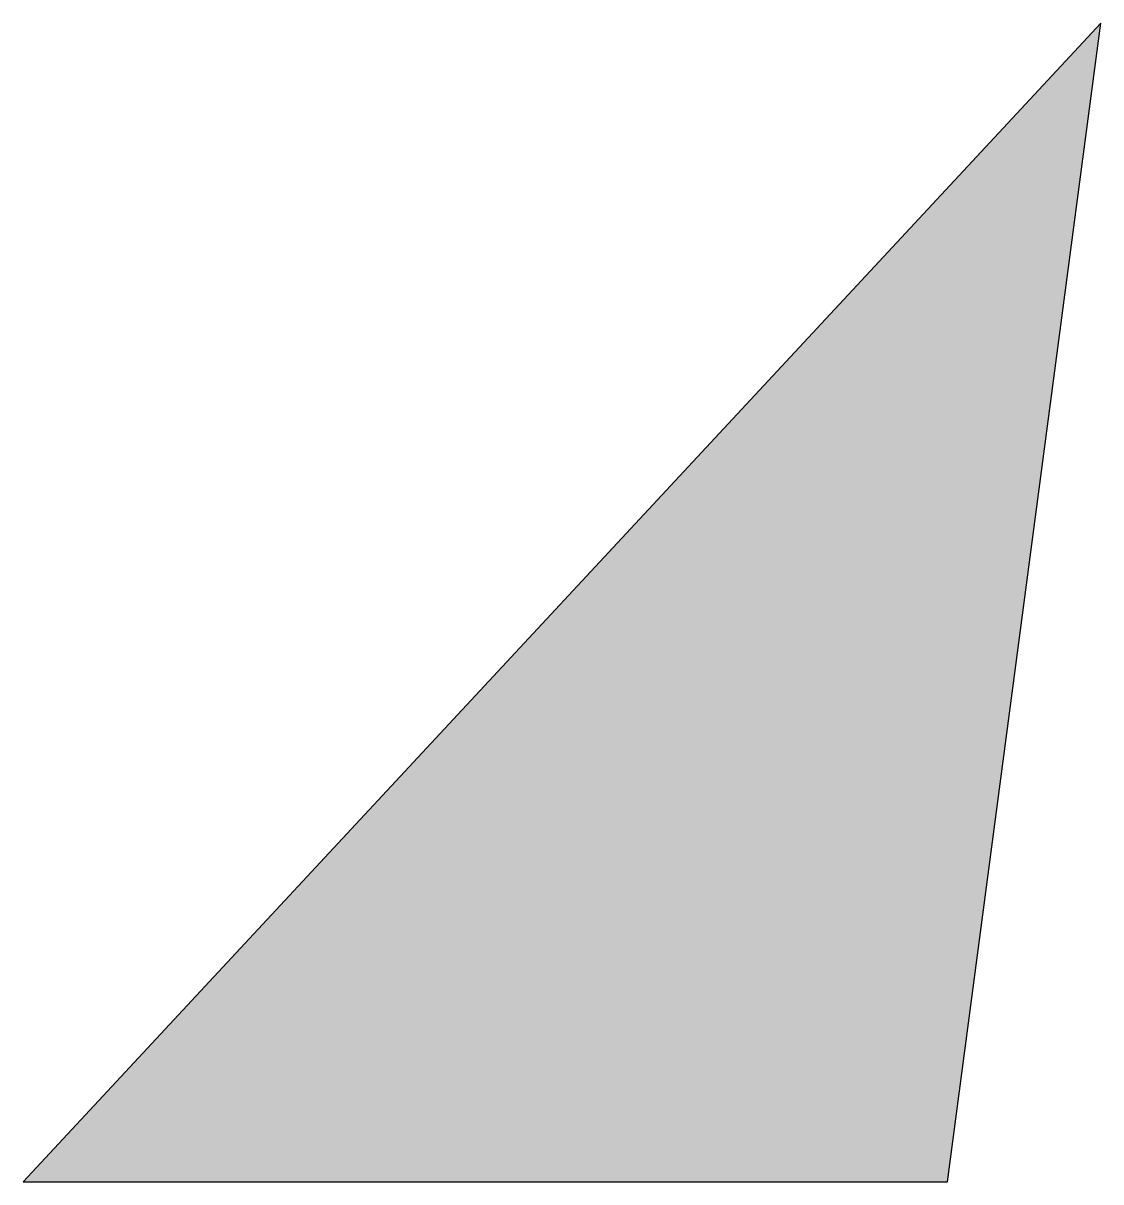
# Model space of a CAD drawing. Extents: x -0.8 to 1.06, y 0 to 2.
import ezdxf

# ---------------------------------------------------------------- set-up
doc = ezdxf.new("R2010")
doc.units = 0
doc.layers.get('0').update_dxf_attribs({"linetype": 'CONTINUOUS'})

msp = doc.modelspace()

# ---------------------------------------------------------------- linework, layer by layer
msp.add_lwpolyline([(-0.7975, 0), (0.7975, 0), (1.0619, 1.9991)], close=True)
msp.add_solid([(-0.7975, 0), (0.7975, 0), (1.0619, 1.9991)])

doc.saveas('drawing.dxf')
